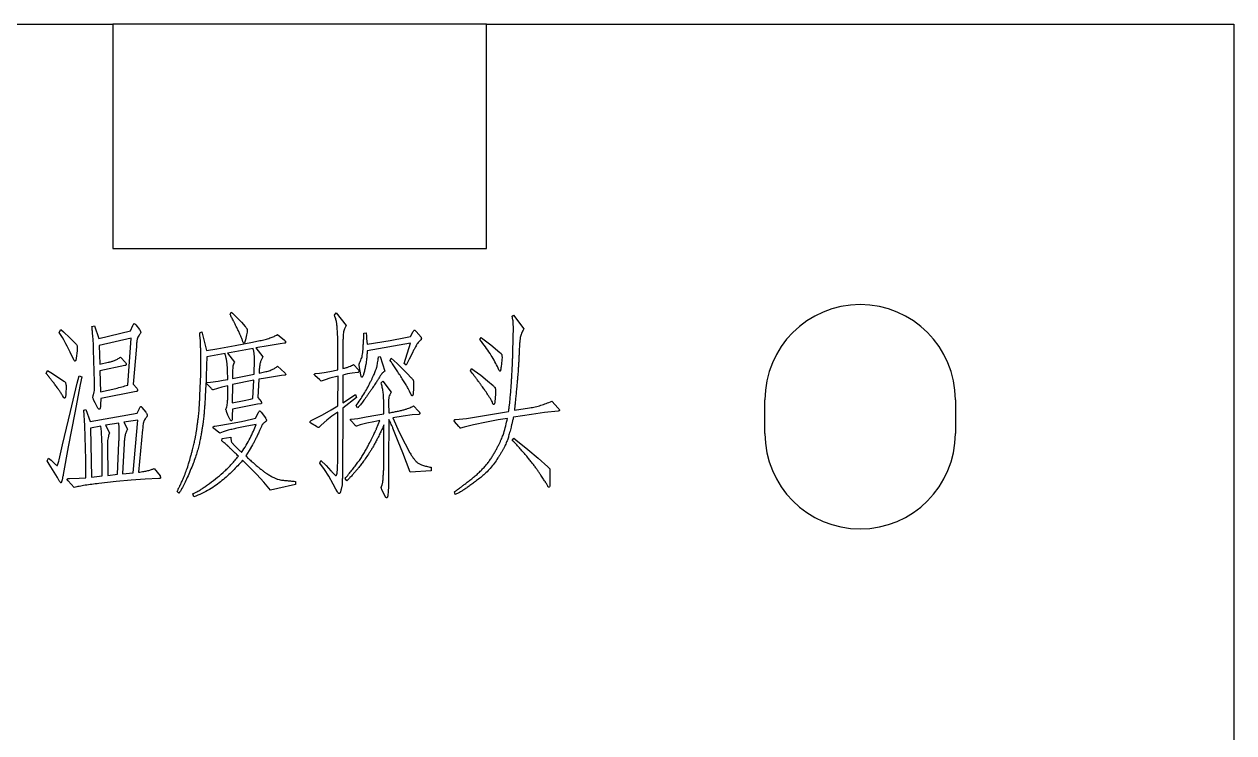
# Model space of a CAD drawing. Header units: millimetres. Extents: x 472 to 883, y 177 to 274.
# Drawn here: x 850.98 to 883.35, y 228.21 to 247.17 of the extents above; entities that cross this region are included whole.
import ezdxf

# ---------------------------------------------------------------- set-up
doc = ezdxf.new("R2010")
doc.units = ezdxf.units.MM

msp = doc.modelspace()

# ---------------------------------------------------------------- linework, layer by layer
at = {"color": 7, "linetype": 'Continuous', "lineweight": 25}
for p, q in [((835.532, 247.169), (853.35, 247.169)), ((853.35, 247.169), (853.35, 241.169)), ((863.35, 247.169), (853.35, 247.169)), ((863.35, 241.169), (863.35, 247.169)), ((863.35, 247.169), (883.35, 247.169)), ((883.35, 247.169), (883.35, 189.169)), ((853.35, 241.169), (863.35, 241.169)), ((856.49, 239.415), (856.516, 239.47)), ((856.516, 239.47), (856.551, 239.44)), ((856.551, 239.44), (856.662, 239.329)), ((856.662, 239.329), (856.792, 239.203)), ((859.283, 239.384), (859.327, 239.445)), ((859.327, 239.445), (859.594, 239.107)), ((864.038, 239.359), (864.073, 239.389)), ((864.058, 239.263), (864.038, 239.359)), ((864.073, 239.389), (864.349, 239.017)), ((851.916, 238.926), (851.957, 239.002)), ((851.972, 238.84), (851.916, 238.926)), ((851.957, 239.002), (852.032, 238.937)), ((852.032, 238.937), (852.204, 238.78)), ((852.793, 239.082), (852.858, 239.102)), ((852.858, 239.102), (852.978, 238.765)), ((852.978, 238.765), (853.824, 238.966)), ((853.824, 238.966), (853.89, 239.113)), ((853.965, 239.128), (854.061, 239.002)), ((855.675, 238.916), (855.736, 238.937)), ((855.68, 238.84), (855.675, 238.916)), ((855.736, 238.937), (855.861, 238.438)), ((856.792, 239.203), (856.893, 239.087)), ((856.944, 238.931), (856.924, 238.856)), ((860.072, 238.906), (860.128, 238.911)), ((861.316, 238.811), (861.386, 238.946)), ((861.467, 238.952), (861.598, 238.796)), ((852.204, 238.78), (852.344, 238.635)), ((853.844, 238.77), (852.984, 238.579)), ((853.749, 237.517), (853.844, 238.77)), ((855.695, 238.705), (855.68, 238.84)), ((856.622, 238.579), (857.085, 238.664)), ((856.833, 238.67), (856.818, 238.715)), ((856.904, 238.73), (856.883, 238.67)), ((856.924, 238.856), (856.904, 238.73)), ((857.085, 238.664), (857.286, 238.705)), ((857.825, 238.619), (857.508, 238.564)), ((857.754, 238.866), (857.945, 238.715)), ((857.945, 238.635), (857.825, 238.619)), ((859.373, 237.925), (859.373, 238.635)), ((860.143, 238.765), (860.153, 238.609)), ((860.153, 238.609), (860.777, 238.705)), ((861.321, 238.635), (860.158, 238.433)), ((860.777, 238.705), (861.185, 238.785)), ((861.15, 238.091), (861.321, 238.635)), ((861.185, 238.785), (861.316, 238.811)), ((863.176, 238.735), (863.207, 238.79)), ((863.217, 238.679), (863.176, 238.735)), ((863.207, 238.79), (863.252, 238.755)), ((863.252, 238.755), (863.469, 238.594)), ((863.469, 238.594), (863.71, 238.388)), ((864.058, 238.377), (864.068, 238.78)), ((852.274, 238.262), (852.213, 238.393)), ((852.304, 238.196), (852.274, 238.262)), ((852.394, 238.433), (852.37, 238.232)), ((852.863, 237.602), (852.837, 238.463)), ((852.984, 238.579), (852.999, 238.075)), ((853.558, 238.262), (853.694, 238.116)), ((853.981, 238.549), (853.895, 237.542)), ((855.861, 238.438), (856.138, 238.483)), ((856.355, 238.357), (855.866, 238.272)), ((856.138, 238.483), (856.622, 238.579)), ((857.105, 238.498), (856.42, 238.373)), ((856.42, 238.373), (856.606, 238.126)), ((857.508, 238.564), (857.175, 238.509)), ((857.175, 238.509), (857.361, 238.272)), ((859.509, 238.494), (859.509, 237.96)), ((860.46, 238.272), (860.506, 238.282)), ((860.506, 238.282), (860.626, 237.89)), ((861.366, 238.382), (861.281, 238.212)), ((863.766, 238.272), (863.74, 238)), ((852.999, 238.075), (853.23, 238.126)), ((853.673, 238.04), (853.004, 237.894)), ((857.135, 237.945), (857.14, 238.06)), ((857.14, 238.06), (857.14, 238.206)), ((857.27, 237.945), (857.266, 237.834)), ((857.759, 238.025), (857.955, 237.844)), ((859.79, 238.066), (859.927, 237.925)), ((859.987, 237.793), (859.952, 237.99)), ((860.773, 238.171), (860.797, 238.232)), ((860.797, 238.232), (860.878, 238.166)), ((860.878, 238.166), (860.958, 238.095)), ((860.958, 238.095), (861.115, 237.939)), ((861.115, 237.939), (861.236, 237.813)), ((861.205, 238.045), (861.15, 238.091)), ((861.281, 238.212), (861.205, 238.045)), ((862.92, 237.899), (862.945, 237.96)), ((862.945, 237.96), (863.02, 237.91)), ((863.685, 237.925), (863.665, 237.97)), ((851.569, 237.829), (851.605, 237.904)), ((851.64, 237.743), (851.569, 237.829)), ((851.605, 237.904), (851.69, 237.849)), ((851.69, 237.849), (851.901, 237.723)), ((851.901, 237.723), (852.042, 237.623)), ((852.394, 237.567), (852.45, 237.763)), ((852.45, 237.763), (852.52, 237.733)), ((852.52, 237.733), (852.48, 237.527)), ((853.004, 237.894), (853.019, 237.335)), ((855.68, 237.23), (855.7, 237.632)), ((855.967, 237.597), (856.168, 237.623)), ((856.168, 237.623), (856.304, 237.648)), ((856.304, 237.648), (856.425, 237.668)), ((856.425, 237.668), (856.42, 237.914)), ((856.556, 237.879), (856.551, 237.693)), ((856.551, 237.693), (857.129, 237.809)), ((857.125, 237.643), (856.551, 237.527)), ((857.1, 237.154), (857.125, 237.643)), ((857.256, 237.673), (857.23, 237.185)), ((857.387, 237.693), (857.256, 237.673)), ((857.266, 237.834), (857.376, 237.859)), ((857.593, 237.728), (857.387, 237.693)), ((857.865, 237.773), (857.593, 237.728)), ((857.955, 237.784), (857.865, 237.773)), ((858.884, 237.663), (858.769, 237.763)), ((858.779, 237.824), (858.884, 237.834)), ((858.884, 237.834), (859.005, 237.854)), ((858.93, 237.617), (858.884, 237.663)), ((859.031, 237.658), (858.93, 237.617)), ((859.005, 237.854), (859.162, 237.879)), ((859.162, 237.698), (859.031, 237.658)), ((859.162, 237.879), (859.373, 237.925)), ((859.378, 237.753), (859.162, 237.698)), ((859.373, 236.963), (859.378, 237.753)), ((859.509, 237.784), (859.504, 237.039)), ((859.635, 237.813), (859.509, 237.784)), ((859.755, 237.834), (859.635, 237.813)), ((859.907, 237.854), (859.755, 237.834)), ((860.531, 237.572), (860.576, 237.623)), ((860.576, 237.623), (860.797, 237.326)), ((861.236, 237.813), (861.326, 237.723)), ((862.95, 237.859), (862.92, 237.899)), ((863.02, 237.91), (863.196, 237.778)), ((863.196, 237.778), (863.378, 237.632)), ((863.378, 237.632), (863.529, 237.502)), ((852.098, 237.482), (852.092, 237.28)), ((852.218, 236.812), (852.394, 237.567)), ((852.48, 237.527), (852.334, 236.772)), ((852.863, 237.451), (852.863, 237.602)), ((853.019, 237.335), (853.427, 237.426)), ((853.976, 237.346), (853.029, 237.159)), ((853.895, 237.542), (853.99, 237.431)), ((855.972, 237.441), (855.841, 237.572)), ((855.846, 237.582), (855.967, 237.597)), ((856.148, 237.426), (856.032, 237.386)), ((856.269, 237.461), (856.148, 237.426)), ((856.425, 237.496), (856.269, 237.461)), ((856.425, 237.205), (856.425, 237.496)), ((856.551, 237.527), (856.546, 237.039)), ((861.326, 237.27), (861.291, 237.35)), ((861.397, 237.416), (861.392, 237.3)), ((861.397, 237.562), (861.397, 237.416)), ((863.59, 237.33), (863.579, 237.124)), ((863.992, 237.24), (864.018, 237.597)), ((852.028, 237.194), (852.007, 237.235)), ((852.878, 237.039), (852.837, 237.119)), ((852.934, 236.933), (852.878, 237.039)), ((853.029, 237.159), (853.024, 236.983)), ((856.546, 237.039), (856.868, 237.099)), ((857.226, 237.004), (856.551, 236.872)), ((856.868, 237.099), (857.039, 237.139)), ((857.039, 237.139), (857.1, 237.154)), ((857.311, 237.018), (857.226, 237.004)), ((857.23, 237.185), (857.316, 237.079)), ((859.197, 236.857), (859.373, 236.963)), ((859.504, 237.039), (859.846, 237.26)), ((859.871, 237.185), (859.504, 236.898)), ((859.846, 237.26), (859.871, 237.185)), ((859.902, 236.903), (859.861, 236.968)), ((860.606, 236.746), (860.601, 237.013)), ((860.732, 237.033), (860.737, 236.772)), ((863.524, 237.018), (863.499, 237.074)), ((865.095, 237.084), (865.271, 236.898)), ((870.8, 236.219), (870.8, 237.119)), ((875.9, 237.119), (875.9, 236.219)), ((852.007, 235.916), (852.218, 236.812)), ((852.334, 236.772), (852.158, 235.865)), ((852.571, 236.847), (852.626, 236.867)), ((852.601, 236.434), (852.571, 236.847)), ((852.626, 236.867), (852.747, 236.545)), ((852.747, 236.545), (854.001, 236.766)), ((854.001, 236.766), (854.061, 236.892)), ((854.131, 236.918), (854.237, 236.787)), ((856.43, 236.711), (856.395, 236.812)), ((856.475, 236.621), (856.43, 236.711)), ((856.551, 236.872), (856.546, 236.701)), ((856.546, 236.701), (856.546, 236.621)), ((857.17, 236.631), (857.25, 236.782)), ((857.316, 236.792), (857.432, 236.641)), ((858.799, 236.636), (858.96, 236.722)), ((858.96, 236.722), (859.197, 236.857)), ((859.212, 236.686), (859.081, 236.575)), ((859.373, 236.792), (859.212, 236.686)), ((859.368, 235.503), (859.373, 236.792)), ((859.504, 236.898), (859.499, 235.252)), ((859.911, 236.625), (860.128, 236.666)), ((860.128, 236.666), (860.39, 236.711)), ((860.39, 236.711), (860.606, 236.746)), ((861.125, 236.681), (860.843, 236.636)), ((861.361, 236.716), (861.125, 236.681)), ((861.542, 236.731), (861.361, 236.716)), ((861.397, 236.958), (861.527, 236.822)), ((862.819, 236.625), (863.192, 236.681)), ((863.192, 236.681), (863.942, 236.807)), ((864.551, 236.731), (864.073, 236.661)), ((864.098, 236.842), (864.505, 236.907)), ((864.904, 236.782), (864.551, 236.731)), ((865.271, 236.822), (864.904, 236.782)), ((852.626, 235.528), (852.601, 236.434)), ((853.029, 236.414), (852.752, 236.359)), ((852.752, 236.359), (852.782, 235.055)), ((853.049, 236.273), (853.029, 236.414)), ((853.512, 236.495), (853.155, 236.44)), ((853.155, 236.44), (853.26, 236.238)), ((853.522, 236.379), (853.512, 236.495)), ((854.021, 236.581), (853.648, 236.52)), ((853.648, 236.52), (853.739, 236.339)), ((853.895, 235.166), (854.021, 236.581)), ((854.146, 236.329), (854.041, 235.186)), ((856.179, 236.258), (856.053, 236.354)), ((856.082, 236.42), (856.188, 236.434)), ((856.188, 236.434), (856.445, 236.48)), ((856.445, 236.48), (856.792, 236.545)), ((856.933, 236.414), (856.672, 236.359)), ((856.792, 236.545), (857.059, 236.601)), ((857.185, 236.464), (856.933, 236.414)), ((857.059, 236.601), (857.17, 236.631)), ((858.804, 236.409), (858.653, 236.495)), ((858.658, 236.565), (858.799, 236.636)), ((858.93, 236.444), (858.86, 236.379)), ((859.081, 236.575), (858.93, 236.444)), ((859.726, 236.605), (859.911, 236.625)), ((859.826, 236.455), (859.73, 236.555)), ((859.967, 236.449), (859.871, 236.414)), ((860.148, 236.495), (859.967, 236.449)), ((860.339, 236.535), (860.148, 236.495)), ((860.495, 236.565), (860.339, 236.535)), ((860.41, 236.354), (860.495, 236.565)), ((860.606, 235.453), (860.606, 236.449)), ((860.737, 236.596), (860.732, 235.437)), ((860.843, 236.636), (861.014, 236.258)), ((860.989, 236.006), (860.848, 236.364)), ((862.608, 236.409), (862.497, 236.54)), ((862.522, 236.596), (862.819, 236.625)), ((862.749, 236.389), (862.658, 236.359)), ((863.006, 236.455), (862.749, 236.389)), ((863.348, 236.525), (863.006, 236.455)), ((863.665, 236.585), (863.348, 236.525)), ((863.912, 236.625), (863.665, 236.585)), ((856.214, 236.228), (856.179, 236.258)), ((856.299, 236.263), (856.214, 236.228)), ((856.269, 236.021), (856.279, 236.087)), ((856.279, 236.087), (856.51, 236.122)), ((856.41, 236.299), (856.299, 236.263)), ((861.11, 235.704), (860.989, 236.006)), ((861.014, 236.258), (861.17, 235.941)), ((864.042, 236.037), (864.078, 236.097)), ((864.082, 235.997), (864.042, 236.037)), ((864.078, 236.097), (864.138, 236.052)), ((864.138, 236.052), (864.461, 235.79)), ((851.911, 235.518), (852.007, 235.916)), ((852.158, 235.865), (852.022, 235.12)), ((853.064, 235.085), (853.064, 235.926)), ((853.21, 235.906), (853.216, 235.1)), ((853.472, 235.131), (853.512, 235.971)), ((853.653, 235.956), (853.613, 235.146)), ((856.999, 235.77), (856.908, 235.619)), ((857.089, 235.921), (856.999, 235.77)), ((861.306, 235.186), (861.11, 235.704)), ((861.17, 235.941), (861.281, 235.739)), ((864.461, 235.79), (864.732, 235.563)), ((851.589, 235.493), (851.629, 235.563)), ((851.645, 235.397), (851.589, 235.493)), ((851.629, 235.563), (851.7, 235.503)), ((851.866, 235.04), (851.645, 235.397)), ((851.7, 235.503), (851.81, 235.402)), ((852.632, 235.035), (852.626, 235.528)), ((856.994, 235.337), (856.823, 235.503)), ((858.89, 235.428), (858.92, 235.498)), ((859.016, 235.256), (858.89, 235.428)), ((858.92, 235.498), (859.056, 235.362)), ((859.056, 235.362), (859.186, 235.226)), ((859.363, 235.296), (859.368, 235.503)), ((860.601, 235.252), (860.606, 235.453)), ((860.732, 235.437), (860.727, 235.04)), ((864.732, 235.563), (864.989, 235.332)), ((852.193, 235.02), (852.45, 235.025)), ((852.45, 235.025), (852.632, 235.035)), ((852.782, 235.055), (853.064, 235.085)), ((853.216, 235.1), (853.472, 235.131)), ((853.613, 235.146), (853.895, 235.166)), ((854.454, 235.287), (854.615, 235.085)), ((857.206, 235.12), (856.994, 235.337)), ((857.391, 234.919), (857.206, 235.12)), ((859.131, 235.08), (859.016, 235.256)), ((859.247, 234.869), (859.131, 235.08)), ((859.499, 235.252), (859.494, 235.05)), ((859.609, 234.95), (859.564, 235.02)), ((860.727, 235.04), (860.727, 234.818)), ((861.87, 235.221), (861.306, 235.186)), ((861.87, 235.317), (861.87, 235.221)), ((865.049, 235.155), (865.049, 234.904)), ((852.314, 234.778), (852.153, 234.95)), ((853.442, 234.934), (852.978, 234.884)), ((853.84, 234.97), (853.442, 234.934)), ((854.217, 235), (853.84, 234.97)), ((854.585, 235.015), (854.217, 235)), ((857.568, 234.708), (857.391, 234.919)), ((857.769, 234.753), (857.568, 234.708)), ((858.237, 234.859), (857.769, 234.753)), ((858.237, 234.939), (858.237, 234.859)), ((859.318, 234.728), (859.247, 234.869)), ((859.363, 234.657), (859.318, 234.728)), ((859.484, 234.849), (859.459, 234.728)), ((860.596, 234.627), (860.551, 234.723)), ((860.727, 234.818), (860.717, 234.648)), ((864.989, 234.813), (864.954, 234.879)), ((855.121, 234.622), (855.076, 234.672)), ((855.519, 234.522), (855.494, 234.607)), ((860.636, 234.547), (860.596, 234.627)), ((860.717, 234.648), (860.712, 234.577)), ((862.492, 234.662), (862.512, 234.672)), ((862.512, 234.592), (862.492, 234.662)), ((862.548, 234.607), (862.512, 234.592))]:
    msp.add_line(p, q, dxfattribs=at)
for centre, start, end in [((873.35, 237.119), 0, 180), ((873.35, 236.219), 180, 0)]:
    msp.add_arc(centre, 2.55, start, end, dxfattribs=at)
for points, knots in [([(856.818, 238.715), (856.812, 238.731), (856.799, 238.768), (856.773, 238.83), (856.74, 238.906), (856.699, 238.992), (856.657, 239.079), (856.618, 239.159), (856.585, 239.226), (856.555, 239.28), (856.531, 239.325), (856.513, 239.361), (856.499, 239.39), (856.493, 239.407), (856.49, 239.415)], [0, 0, 0, 0, 0.065613, 0.15215, 0.259711, 0.38963, 0.521246, 0.635158, 0.732674, 0.811676, 0.875978, 0.929912, 0.970076, 1, 1, 1, 1]), ([(859.373, 238.635), (859.373, 238.684), (859.372, 238.782), (859.365, 238.905), (859.357, 239), (859.353, 239.064), (859.348, 239.12), (859.343, 239.17), (859.335, 239.219), (859.323, 239.27), (859.305, 239.326), (859.29, 239.364), (859.283, 239.384)], [0, 0, 0, 0, 0.193489, 0.390198, 0.484726, 0.569389, 0.643363, 0.70659, 0.769235, 0.837839, 0.915172, 1, 1, 1, 1]), ([(864.068, 239.128), (864.067, 239.143), (864.066, 239.171), (864.062, 239.209), (864.061, 239.239), (864.059, 239.256), (864.058, 239.263)], [0, 0, 0, 0, 0.34013, 0.620446, 0.840245, 1, 1, 1, 1]), ([(852.837, 238.463), (852.837, 238.481), (852.836, 238.519), (852.833, 238.579), (852.829, 238.647), (852.824, 238.721), (852.818, 238.802), (852.81, 238.889), (852.802, 238.983), (852.796, 239.048), (852.793, 239.082)], [0, 0, 0, 0, 0.086537, 0.183973, 0.292269, 0.412708, 0.542819, 0.6839, 0.837055, 1, 1, 1, 1]), ([(853.89, 239.113), (853.893, 239.12), (853.898, 239.133), (853.907, 239.148), (853.914, 239.158), (853.927, 239.162), (853.945, 239.147), (853.957, 239.135), (853.965, 239.128)], [0, 0, 0, 0, 0.20778, 0.365912, 0.463106, 0.52513, 0.69474, 1, 1, 1, 1]), ([(854.061, 239.002), (854.067, 238.992), (854.077, 238.976), (854.091, 238.955), (854.097, 238.939), (854.1, 238.926), (854.094, 238.914), (854.086, 238.899), (854.073, 238.879), (854.049, 238.846), (854.021, 238.801), (854.004, 238.749), (853.997, 238.703), (853.99, 238.659), (853.986, 238.607), (853.982, 238.569), (853.981, 238.549)], [0, 0, 0, 0, 0.066581, 0.117955, 0.152298, 0.173911, 0.195198, 0.231428, 0.280189, 0.343792, 0.478774, 0.605878, 0.677234, 0.766713, 0.874226, 1, 1, 1, 1]), ([(856.893, 239.087), (856.9, 239.079), (856.912, 239.063), (856.928, 239.04), (856.94, 239.022), (856.948, 239), (856.95, 238.969), (856.946, 238.945), (856.944, 238.931)], [0, 0, 0, 0, 0.191293, 0.349765, 0.475933, 0.573181, 0.760067, 1, 1, 1, 1]), ([(859.594, 239.107), (859.583, 239.085), (859.563, 239.047), (859.538, 238.994), (859.524, 238.94), (859.517, 238.895), (859.514, 238.857), (859.513, 238.827), (859.511, 238.791), (859.511, 238.746), (859.509, 238.694), (859.51, 238.634), (859.508, 238.566), (859.508, 238.519), (859.509, 238.494)], [0, 0, 0, 0, 0.118234, 0.2037, 0.282519, 0.384462, 0.418924, 0.465221, 0.523361, 0.594504, 0.677526, 0.772369, 0.88026, 1, 1, 1, 1]), ([(859.952, 237.99), (859.949, 238.001), (859.945, 238.021), (859.942, 238.046), (859.939, 238.063), (859.938, 238.076), (859.945, 238.09), (859.955, 238.112), (859.971, 238.145), (859.991, 238.189), (860.014, 238.244), (860.029, 238.311), (860.041, 238.387), (860.048, 238.474), (860.052, 238.57), (860.06, 238.674), (860.065, 238.788), (860.07, 238.866), (860.072, 238.906)], [0, 0, 0, 0, 0.036564, 0.063945, 0.082426, 0.091987, 0.104859, 0.13018, 0.169746, 0.222501, 0.285827, 0.358872, 0.441135, 0.533902, 0.636834, 0.749406, 0.869885, 1, 1, 1, 1]), ([(860.128, 238.911), (860.131, 238.892), (860.135, 238.859), (860.139, 238.816), (860.142, 238.786), (860.143, 238.771), (860.143, 238.765)], [0, 0, 0, 0, 0.388358, 0.679203, 0.888245, 1, 1, 1, 1]), ([(861.386, 238.946), (861.393, 238.956), (861.403, 238.969), (861.415, 238.991), (861.427, 238.987), (861.437, 238.98), (861.451, 238.967), (861.461, 238.957), (861.467, 238.952)], [0, 0, 0, 0, 0.3213026, 0.4677363, 0.5211017, 0.6198851, 0.7848769, 1, 1, 1, 1]), ([(864.068, 238.78), (864.068, 238.8), (864.067, 238.837), (864.068, 238.888), (864.069, 238.933), (864.07, 238.983), (864.071, 239.048), (864.069, 239.099), (864.068, 239.128)], [0, 0, 0, 0, 0.1694909, 0.319688, 0.4462879, 0.5514371, 0.7574118, 1, 1, 1, 1]), ([(864.349, 239.017), (864.338, 238.997), (864.315, 238.96), (864.288, 238.902), (864.268, 238.846), (864.252, 238.775), (864.242, 238.689), (864.234, 238.603), (864.231, 238.524), (864.227, 238.446), (864.222, 238.347), (864.216, 238.233), (864.211, 238.115), (864.203, 238.006), (864.198, 237.91), (864.191, 237.822), (864.182, 237.73), (864.174, 237.623), (864.162, 237.495), (864.148, 237.352), (864.135, 237.206), (864.121, 237.071), (864.109, 236.951), (864.102, 236.877), (864.098, 236.842)], [0, 0, 0, 0, 0.031262, 0.060056, 0.086947, 0.112008, 0.159198, 0.204069, 0.230527, 0.266137, 0.311255, 0.365524, 0.421485, 0.471376, 0.514822, 0.552548, 0.591652, 0.640603, 0.699121, 0.767178, 0.836247, 0.898202, 0.952674, 1, 1, 1, 1]), ([(852.213, 238.393), (852.175, 238.468), (852.098, 238.619), (852.014, 238.766), (851.972, 238.84)], [0, 0, 0, 0, 0.493834, 1, 1, 1, 1]), ([(852.344, 238.635), (852.355, 238.623), (852.374, 238.603), (852.391, 238.572), (852.399, 238.543), (852.399, 238.514), (852.399, 238.476), (852.396, 238.449), (852.394, 238.433)], [0, 0, 0, 0, 0.211452, 0.386186, 0.481751, 0.615547, 0.786889, 1, 1, 1, 1]), ([(855.7, 237.632), (855.701, 237.698), (855.705, 237.833), (855.706, 238.002), (855.709, 238.132), (855.708, 238.216), (855.709, 238.284), (855.707, 238.357), (855.704, 238.442), (855.701, 238.527), (855.697, 238.595), (855.697, 238.639), (855.695, 238.675), (855.695, 238.696), (855.695, 238.705)], [0, 0, 0, 0, 0.184274, 0.378254, 0.470726, 0.549283, 0.612546, 0.661925, 0.751648, 0.851844, 0.900552, 0.941574, 0.974973, 1, 1, 1, 1]), ([(856.883, 238.67), (856.881, 238.663), (856.878, 238.65), (856.861, 238.638), (856.84, 238.647), (856.835, 238.661), (856.833, 238.67)], [0, 0, 0, 0, 0.261334, 0.477241, 0.685264, 1, 1, 1, 1]), ([(857.286, 238.705), (857.334, 238.715), (857.425, 238.734), (857.552, 238.773), (857.661, 238.813), (857.724, 238.849), (857.754, 238.866)], [0, 0, 0, 0, 0.2971, 0.562045, 0.795882, 1, 1, 1, 1]), ([(857.945, 238.715), (857.953, 238.706), (857.968, 238.69), (857.976, 238.662), (857.967, 238.637), (857.953, 238.635), (857.945, 238.635)], [0, 0, 0, 0, 0.347159, 0.610585, 0.805686, 1, 1, 1, 1]), ([(861.588, 238.72), (861.572, 238.706), (861.54, 238.678), (861.505, 238.633), (861.477, 238.586), (861.447, 238.534), (861.409, 238.464), (861.382, 238.412), (861.366, 238.382)], [0, 0, 0, 0, 0.155878, 0.312726, 0.414124, 0.562149, 0.756888, 1, 1, 1, 1]), ([(861.598, 238.796), (861.601, 238.788), (861.606, 238.776), (861.612, 238.758), (861.606, 238.737), (861.595, 238.726), (861.588, 238.72)], [0, 0, 0, 0, 0.2798523, 0.4689164, 0.6579804, 1, 1, 1, 1]), ([(863.665, 237.97), (863.637, 238.026), (863.578, 238.143), (863.473, 238.316), (863.353, 238.497), (863.263, 238.617), (863.217, 238.679)], [0, 0, 0, 0, 0.223859, 0.46463, 0.722574, 1, 1, 1, 1]), ([(853.23, 238.126), (853.258, 238.132), (853.313, 238.144), (853.394, 238.175), (853.478, 238.212), (853.531, 238.245), (853.558, 238.262)], [0, 0, 0, 0, 0.232391, 0.477253, 0.730903, 1, 1, 1, 1]), ([(855.866, 238.272), (855.864, 238.21), (855.859, 238.09), (855.853, 237.913), (855.849, 237.745), (855.847, 237.636), (855.846, 237.582)], [0, 0, 0, 0, 0.2681642, 0.5244112, 0.7676317, 1, 1, 1, 1]), ([(856.42, 237.914), (856.42, 237.941), (856.419, 237.995), (856.411, 238.064), (856.406, 238.117), (856.401, 238.152), (856.397, 238.181), (856.392, 238.207), (856.386, 238.234), (856.379, 238.268), (856.367, 238.309), (856.359, 238.34), (856.355, 238.357)], [0, 0, 0, 0, 0.176015, 0.366118, 0.457951, 0.536598, 0.602094, 0.654504, 0.710498, 0.787014, 0.883242, 1, 1, 1, 1]), ([(857.14, 238.206), (857.14, 238.223), (857.14, 238.254), (857.138, 238.296), (857.137, 238.328), (857.135, 238.355), (857.13, 238.381), (857.125, 238.413), (857.115, 238.453), (857.109, 238.482), (857.105, 238.498)], [0, 0, 0, 0, 0.171973, 0.313688, 0.422553, 0.503837, 0.583249, 0.693863, 0.831294, 1, 1, 1, 1]), ([(857.361, 238.272), (857.349, 238.25), (857.323, 238.204), (857.297, 238.125), (857.278, 238.039), (857.273, 237.977), (857.27, 237.945)], [0, 0, 0, 0, 0.223509, 0.460545, 0.718335, 1, 1, 1, 1]), ([(859.861, 236.968), (859.897, 237.018), (859.969, 237.118), (860.068, 237.274), (860.159, 237.431), (860.228, 237.563), (860.277, 237.666), (860.311, 237.735), (860.339, 237.798), (860.364, 237.852), (860.383, 237.9), (860.399, 237.939), (860.41, 237.972), (860.419, 238.008), (860.427, 238.053), (860.438, 238.115), (860.449, 238.189), (860.456, 238.243), (860.46, 238.272)], [0, 0, 0, 0, 0.1279494, 0.2547473, 0.3799248, 0.5037378, 0.5625408, 0.6156022, 0.6624852, 0.7040984, 0.7391016, 0.7688587, 0.792084, 0.8101474, 0.8446955, 0.8879255, 0.939351, 1, 1, 1, 1]), ([(860.158, 238.433), (860.156, 238.4), (860.151, 238.329), (860.145, 238.234), (860.134, 238.145), (860.121, 238.063), (860.1, 237.967), (860.08, 237.88), (860.062, 237.813), (860.05, 237.772), (860.037, 237.746), (860.027, 237.728), (860.012, 237.723), (860.001, 237.739), (859.995, 237.762), (859.99, 237.782), (859.987, 237.793)], [0, 0, 0, 0, 0.123003, 0.266453, 0.351948, 0.454798, 0.576408, 0.716738, 0.783666, 0.835024, 0.872596, 0.894933, 0.908144, 0.925108, 0.95546, 1, 1, 1, 1]), ([(863.71, 238.388), (863.717, 238.381), (863.729, 238.37), (863.745, 238.353), (863.756, 238.339), (863.762, 238.321), (863.765, 238.299), (863.765, 238.282), (863.766, 238.272)], [0, 0, 0, 0, 0.208128, 0.373218, 0.508773, 0.608873, 0.788711, 1, 1, 1, 1]), ([(864.018, 237.597), (864.019, 237.622), (864.022, 237.669), (864.027, 237.737), (864.03, 237.799), (864.034, 237.855), (864.037, 237.904), (864.039, 237.948), (864.041, 237.986), (864.043, 238.031), (864.045, 238.091), (864.049, 238.172), (864.053, 238.27), (864.056, 238.34), (864.058, 238.377)], [0, 0, 0, 0, 0.094689, 0.181756, 0.261141, 0.332903, 0.396982, 0.452429, 0.501156, 0.542253, 0.626354, 0.730527, 0.855684, 1, 1, 1, 1]), ([(852.37, 238.232), (852.369, 238.223), (852.367, 238.207), (852.362, 238.185), (852.355, 238.17), (852.346, 238.16), (852.334, 238.158), (852.322, 238.165), (852.314, 238.179), (852.308, 238.19), (852.304, 238.196)], [0, 0, 0, 0, 0.198929, 0.356897, 0.479283, 0.568381, 0.640371, 0.726041, 0.843174, 1, 1, 1, 1]), ([(853.694, 238.116), (853.699, 238.108), (853.709, 238.094), (853.714, 238.069), (853.7, 238.045), (853.683, 238.042), (853.673, 238.04)], [0, 0, 0, 0, 0.274603, 0.51256, 0.717577, 1, 1, 1, 1]), ([(856.606, 238.126), (856.596, 238.108), (856.576, 238.075), (856.561, 238.018), (856.558, 237.953), (856.557, 237.906), (856.556, 237.879)], [0, 0, 0, 0, 0.237155, 0.448442, 0.685275, 1, 1, 1, 1]), ([(857.129, 237.809), (857.13, 237.835), (857.13, 237.881), (857.133, 237.926), (857.135, 237.945)], [0, 0, 0, 0, 0.581936, 1, 1, 1, 1]), ([(857.376, 237.859), (857.399, 237.864), (857.441, 237.874), (857.503, 237.891), (857.559, 237.909), (857.609, 237.929), (857.655, 237.951), (857.694, 237.974), (857.73, 237.998), (857.749, 238.016), (857.759, 238.025)], [0, 0, 0, 0, 0.161512, 0.311933, 0.451567, 0.580793, 0.698496, 0.808472, 0.907445, 1, 1, 1, 1]), ([(859.509, 237.96), (859.539, 237.967), (859.596, 237.981), (859.674, 238.006), (859.739, 238.033), (859.774, 238.055), (859.79, 238.066)], [0, 0, 0, 0, 0.313136, 0.582717, 0.811121, 1, 1, 1, 1]), ([(861.291, 237.35), (861.278, 237.376), (861.248, 237.434), (861.194, 237.525), (861.13, 237.631), (861.056, 237.747), (860.98, 237.865), (860.906, 237.976), (860.839, 238.078), (860.794, 238.141), (860.773, 238.171)], [0, 0, 0, 0, 0.0903062, 0.1993214, 0.3267519, 0.4730493, 0.6229414, 0.7602578, 0.8858651, 1, 1, 1, 1]), ([(863.74, 238), (863.739, 237.984), (863.736, 237.957), (863.73, 237.923), (863.725, 237.902), (863.715, 237.884), (863.692, 237.899), (863.688, 237.914), (863.685, 237.925)], [0, 0, 0, 0, 0.287031, 0.493994, 0.63149, 0.702223, 0.801533, 1, 1, 1, 1]), ([(852.007, 237.235), (851.989, 237.262), (851.955, 237.314), (851.906, 237.386), (851.864, 237.446), (851.816, 237.511), (851.765, 237.583), (851.712, 237.645), (851.676, 237.69), (851.657, 237.714), (851.644, 237.731), (851.641, 237.74), (851.64, 237.743)], [0, 0, 0, 0, 0.158365, 0.295991, 0.413568, 0.510445, 0.679251, 0.835357, 0.902099, 0.951971, 0.984568, 1, 1, 1, 1]), ([(852.042, 237.623), (852.053, 237.614), (852.071, 237.6), (852.09, 237.568), (852.097, 237.529), (852.098, 237.499), (852.098, 237.482)], [0, 0, 0, 0, 0.245573, 0.440885, 0.671658, 1, 1, 1, 1]), ([(857.955, 237.844), (857.962, 237.836), (857.973, 237.824), (857.987, 237.803), (857.975, 237.786), (857.963, 237.784), (857.955, 237.784)], [0, 0, 0, 0, 0.369058, 0.590775, 0.751673, 1, 1, 1, 1]), ([(858.769, 237.763), (858.761, 237.77), (858.749, 237.781), (858.737, 237.804), (858.755, 237.821), (858.77, 237.823), (858.779, 237.824)], [0, 0, 0, 0, 0.328395, 0.527503, 0.705937, 1, 1, 1, 1]), ([(860.626, 237.89), (860.612, 237.879), (860.586, 237.86), (860.557, 237.834), (860.538, 237.808), (860.519, 237.781), (860.496, 237.744), (860.474, 237.706), (860.452, 237.669), (860.431, 237.635), (860.404, 237.594), (860.374, 237.548), (860.339, 237.495), (860.299, 237.437), (860.256, 237.373), (860.209, 237.305), (860.162, 237.236), (860.115, 237.172), (860.073, 237.113), (860.032, 237.061), (859.996, 237.012), (859.962, 236.971), (859.931, 236.934), (859.911, 236.913), (859.902, 236.903)], [0, 0, 0, 0, 0.044183, 0.077667, 0.095392, 0.121992, 0.157696, 0.202038, 0.228995, 0.262512, 0.301567, 0.346678, 0.398354, 0.455586, 0.51854, 0.587899, 0.657259, 0.721602, 0.780724, 0.83486, 0.883779, 0.927762, 0.966073, 1, 1, 1, 1]), ([(859.927, 237.925), (859.931, 237.917), (859.938, 237.901), (859.939, 237.878), (859.928, 237.856), (859.914, 237.855), (859.907, 237.854)], [0, 0, 0, 0, 0.2926852, 0.5567499, 0.7676209, 1, 1, 1, 1]), ([(861.326, 237.723), (861.335, 237.714), (861.351, 237.698), (861.372, 237.676), (861.385, 237.658), (861.395, 237.638), (861.396, 237.606), (861.396, 237.579), (861.397, 237.562)], [0, 0, 0, 0, 0.207721, 0.370123, 0.488465, 0.564064, 0.726267, 1, 1, 1, 1]), ([(863.499, 237.074), (863.487, 237.095), (863.463, 237.139), (863.422, 237.206), (863.375, 237.278), (863.333, 237.342), (863.293, 237.397), (863.259, 237.446), (863.22, 237.5), (863.176, 237.561), (863.126, 237.627), (863.072, 237.699), (863.013, 237.777), (862.972, 237.831), (862.95, 237.859)], [0, 0, 0, 0, 0.074887, 0.157612, 0.246523, 0.342977, 0.397154, 0.459107, 0.529292, 0.607256, 0.69346, 0.78791, 0.88952, 1, 1, 1, 1]), ([(852.837, 237.119), (852.832, 237.132), (852.823, 237.155), (852.816, 237.184), (852.819, 237.208), (852.824, 237.23), (852.83, 237.259), (852.844, 237.306), (852.859, 237.371), (852.862, 237.424), (852.863, 237.451)], [0, 0, 0, 0, 0.1264463, 0.2156143, 0.2619353, 0.3312693, 0.4170192, 0.5262162, 0.7643904, 1, 1, 1, 1]), ([(853.427, 237.426), (853.483, 237.441), (853.591, 237.469), (853.698, 237.501), (853.749, 237.517)], [0, 0, 0, 0, 0.5211594, 1, 1, 1, 1]), ([(853.99, 237.431), (853.998, 237.42), (854.01, 237.403), (854.018, 237.373), (854.003, 237.35), (853.985, 237.347), (853.976, 237.346)], [0, 0, 0, 0, 0.342548, 0.566866, 0.746102, 1, 1, 1, 1]), ([(855.841, 237.572), (855.839, 237.536), (855.836, 237.466), (855.831, 237.366), (855.826, 237.276), (855.823, 237.194), (855.818, 237.122), (855.815, 237.058), (855.811, 237.004), (855.807, 236.944), (855.802, 236.88), (855.797, 236.81), (855.791, 236.748), (855.786, 236.69), (855.779, 236.629), (855.77, 236.558), (855.759, 236.473), (855.745, 236.375), (855.728, 236.266), (855.706, 236.148), (855.68, 236.022), (855.65, 235.886), (855.611, 235.74), (855.559, 235.581), (855.497, 235.408), (855.424, 235.227), (855.348, 235.049), (855.271, 234.887), (855.198, 234.746), (855.145, 234.661), (855.121, 234.622)], [0, 0, 0, 0, 0.035463, 0.067765, 0.0974, 0.123873, 0.147695, 0.168353, 0.186106, 0.200937, 0.226245, 0.249114, 0.269345, 0.287137, 0.30592, 0.329152, 0.357049, 0.389645, 0.425744, 0.464718, 0.506591, 0.551382, 0.600346, 0.654593, 0.714457, 0.78001, 0.845, 0.903059, 0.954937, 1, 1, 1, 1]), ([(856.032, 237.386), (856.03, 237.387), (856.022, 237.391), (856.01, 237.402), (855.992, 237.419), (855.979, 237.433), (855.972, 237.441)], [0, 0, 0, 0, 0.1013556, 0.3010031, 0.6023551, 1, 1, 1, 1]), ([(860.601, 237.013), (860.601, 237.046), (860.601, 237.107), (860.597, 237.194), (860.593, 237.27), (860.581, 237.356), (860.564, 237.456), (860.542, 237.533), (860.531, 237.572)], [0, 0, 0, 0, 0.172831, 0.326009, 0.460892, 0.575275, 0.787203, 1, 1, 1, 1]), ([(860.797, 237.326), (860.785, 237.302), (860.762, 237.259), (860.741, 237.205), (860.734, 237.163), (860.731, 237.127), (860.731, 237.083), (860.732, 237.051), (860.732, 237.033)], [0, 0, 0, 0, 0.2677156, 0.4702075, 0.5670225, 0.6847117, 0.8313354, 1, 1, 1, 1]), ([(861.392, 237.3), (861.391, 237.291), (861.389, 237.275), (861.384, 237.255), (861.377, 237.24), (861.367, 237.232), (861.355, 237.231), (861.345, 237.239), (861.335, 237.252), (861.329, 237.263), (861.326, 237.27)], [0, 0, 0, 0, 0.20132, 0.355819, 0.474748, 0.557834, 0.630054, 0.722243, 0.836433, 1, 1, 1, 1]), ([(863.529, 237.502), (863.537, 237.495), (863.55, 237.483), (863.567, 237.465), (863.578, 237.451), (863.585, 237.438), (863.587, 237.422), (863.588, 237.4), (863.59, 237.368), (863.59, 237.344), (863.59, 237.33)], [0, 0, 0, 0, 0.158555, 0.284349, 0.37788, 0.438357, 0.508864, 0.625033, 0.787494, 1, 1, 1, 1]), ([(852.092, 237.28), (852.092, 237.267), (852.09, 237.242), (852.086, 237.21), (852.08, 237.187), (852.072, 237.172), (852.061, 237.165), (852.049, 237.168), (852.038, 237.179), (852.031, 237.189), (852.028, 237.194)], [0, 0, 0, 0, 0.2438917, 0.4315315, 0.5742967, 0.667594, 0.7328945, 0.7919009, 0.8796892, 1, 1, 1, 1]), ([(853.024, 236.983), (853.023, 236.968), (853.021, 236.942), (853.016, 236.908), (853.009, 236.885), (852.999, 236.869), (852.981, 236.868), (852.967, 236.882), (852.951, 236.903), (852.94, 236.922), (852.934, 236.933)], [0, 0, 0, 0, 0.210366, 0.369486, 0.484417, 0.5587, 0.614713, 0.700012, 0.824429, 1, 1, 1, 1]), ([(855.076, 234.672), (855.079, 234.68), (855.086, 234.696), (855.093, 234.716), (855.101, 234.731), (855.107, 234.747), (855.119, 234.769), (855.133, 234.797), (855.149, 234.832), (855.168, 234.874), (855.191, 234.922), (855.228, 234.997), (855.275, 235.105), (855.329, 235.252), (855.383, 235.418), (855.425, 235.568), (855.458, 235.69), (855.48, 235.777), (855.5, 235.855), (855.518, 235.926), (855.533, 235.989), (855.546, 236.045), (855.556, 236.092), (855.567, 236.147), (855.577, 236.215), (855.592, 236.301), (855.605, 236.397), (855.619, 236.5), (855.633, 236.601), (855.644, 236.695), (855.654, 236.777), (855.66, 236.853), (855.665, 236.93), (855.671, 237.017), (855.675, 237.119), (855.678, 237.191), (855.68, 237.23)], [0, 0, 0, 0, 0.0100926, 0.0195569, 0.0233343, 0.0297669, 0.0388334, 0.0510475, 0.0656581, 0.0827862, 0.1030615, 0.1258547, 0.1777976, 0.236684, 0.3023925, 0.3755628, 0.4125784, 0.4463124, 0.4768366, 0.5044239, 0.5290089, 0.5503861, 0.5688312, 0.5840164, 0.6134081, 0.6465027, 0.6831742, 0.7235484, 0.7636054, 0.7993308, 0.8304847, 0.8573263, 0.8849882, 0.9179881, 0.9563157, 1, 1, 1, 1]), ([(856.39, 236.903), (856.396, 236.924), (856.408, 236.965), (856.417, 237.019), (856.42, 237.064), (856.424, 237.105), (856.424, 237.153), (856.424, 237.187), (856.425, 237.205)], [0, 0, 0, 0, 0.217368, 0.420487, 0.530798, 0.665448, 0.821737, 1, 1, 1, 1]), ([(857.316, 237.079), (857.321, 237.071), (857.331, 237.059), (857.335, 237.038), (857.327, 237.02), (857.317, 237.019), (857.311, 237.018)], [0, 0, 0, 0, 0.347173, 0.607793, 0.79146, 1, 1, 1, 1]), ([(863.579, 237.124), (863.578, 237.108), (863.577, 237.079), (863.572, 237.042), (863.566, 237.016), (863.557, 237.001), (863.545, 236.996), (863.536, 236.999), (863.528, 237.007), (863.526, 237.014), (863.524, 237.018)], [0, 0, 0, 0, 0.28906, 0.509775, 0.660518, 0.751487, 0.812377, 0.862222, 0.917864, 1, 1, 1, 1]), ([(863.942, 236.807), (863.946, 236.836), (863.956, 236.893), (863.966, 236.966), (863.972, 237.029), (863.98, 237.088), (863.985, 237.16), (863.99, 237.212), (863.992, 237.24)], [0, 0, 0, 0, 0.205929, 0.397335, 0.503957, 0.641527, 0.806145, 1, 1, 1, 1]), ([(864.505, 236.907), (864.556, 236.916), (864.658, 236.933), (864.807, 236.973), (864.953, 237.021), (865.047, 237.063), (865.095, 237.084)], [0, 0, 0, 0, 0.250769, 0.500499, 0.749283, 1, 1, 1, 1]), ([(854.061, 236.892), (854.065, 236.899), (854.072, 236.911), (854.081, 236.927), (854.09, 236.936), (854.101, 236.942), (854.118, 236.936), (854.126, 236.925), (854.131, 236.918)], [0, 0, 0, 0, 0.227796, 0.40093, 0.524106, 0.598833, 0.748465, 1, 1, 1, 1]), ([(854.237, 236.787), (854.243, 236.778), (854.253, 236.763), (854.263, 236.741), (854.27, 236.722), (854.273, 236.706), (854.27, 236.691), (854.262, 236.674), (854.249, 236.654), (854.226, 236.626), (854.199, 236.59), (854.177, 236.549), (854.168, 236.508), (854.161, 236.463), (854.153, 236.401), (854.149, 236.354), (854.146, 236.329)], [0, 0, 0, 0, 0.06008, 0.109852, 0.148387, 0.178792, 0.206227, 0.243932, 0.290635, 0.349575, 0.464751, 0.563588, 0.624118, 0.71705, 0.842924, 1, 1, 1, 1]), ([(856.395, 236.812), (856.391, 236.822), (856.386, 236.836), (856.375, 236.856), (856.38, 236.879), (856.386, 236.893), (856.39, 236.903)], [0, 0, 0, 0, 0.326126, 0.499981, 0.679427, 1, 1, 1, 1]), ([(857.432, 236.641), (857.437, 236.633), (857.446, 236.62), (857.456, 236.6), (857.462, 236.584), (857.459, 236.568), (857.453, 236.555), (857.444, 236.541), (857.428, 236.53), (857.408, 236.514), (857.384, 236.495), (857.366, 236.478), (857.354, 236.462), (857.347, 236.448), (857.336, 236.429), (857.324, 236.404), (857.31, 236.374), (857.293, 236.339), (857.275, 236.298), (857.249, 236.237), (857.214, 236.161), (857.173, 236.074), (857.131, 235.995), (857.103, 235.945), (857.089, 235.921)], [0, 0, 0, 0, 0.032989, 0.059785, 0.079315, 0.093733, 0.11616, 0.131544, 0.151237, 0.18504, 0.224425, 0.262363, 0.274525, 0.294157, 0.319779, 0.352573, 0.392981, 0.439384, 0.493408, 0.553877, 0.677539, 0.793528, 0.900727, 1, 1, 1, 1]), ([(857.25, 236.782), (857.256, 236.792), (857.264, 236.806), (857.279, 236.829), (857.301, 236.814), (857.31, 236.801), (857.316, 236.792)], [0, 0, 0, 0, 0.347757, 0.513389, 0.667283, 1, 1, 1, 1]), ([(860.737, 236.772), (860.778, 236.779), (860.857, 236.794), (860.969, 236.816), (861.07, 236.838), (861.158, 236.863), (861.235, 236.885), (861.3, 236.908), (861.353, 236.931), (861.383, 236.95), (861.397, 236.958)], [0, 0, 0, 0, 0.1827501, 0.3482941, 0.4981928, 0.6305041, 0.7469093, 0.8468587, 0.931138, 1, 1, 1, 1]), ([(861.527, 236.822), (861.534, 236.815), (861.545, 236.803), (861.56, 236.785), (861.567, 236.768), (861.569, 236.752), (861.561, 236.735), (861.548, 236.733), (861.542, 236.731)], [0, 0, 0, 0, 0.246172, 0.435785, 0.58602, 0.693653, 0.852043, 1, 1, 1, 1]), ([(864.073, 236.661), (864.065, 236.629), (864.051, 236.568), (864.029, 236.479), (864.009, 236.396), (863.99, 236.319), (863.971, 236.249), (863.952, 236.184), (863.936, 236.126), (863.92, 236.072), (863.901, 236.02), (863.878, 235.965), (863.853, 235.907), (863.822, 235.845), (863.786, 235.781), (863.746, 235.712), (863.703, 235.64), (863.64, 235.541), (863.557, 235.42), (863.451, 235.288), (863.341, 235.17), (863.227, 235.07), (863.115, 234.983), (863.009, 234.901), (862.909, 234.827), (862.816, 234.762), (862.732, 234.707), (862.659, 234.663), (862.6, 234.63), (862.563, 234.614), (862.548, 234.607)], [0, 0, 0, 0, 0.036824, 0.07113, 0.103127, 0.132882, 0.16047, 0.185478, 0.208178, 0.22873, 0.248928, 0.271034, 0.29498, 0.320659, 0.348736, 0.378475, 0.40989, 0.443768, 0.510978, 0.574537, 0.634575, 0.691517, 0.745147, 0.795287, 0.841952, 0.885229, 0.92345, 0.95525, 0.98069, 1, 1, 1, 1]), ([(865.271, 236.898), (865.279, 236.888), (865.293, 236.872), (865.307, 236.846), (865.294, 236.824), (865.28, 236.823), (865.271, 236.822)], [0, 0, 0, 0, 0.374918, 0.605805, 0.759907, 1, 1, 1, 1]), ([(853.512, 235.971), (853.513, 235.986), (853.515, 236.018), (853.517, 236.071), (853.518, 236.131), (853.52, 236.197), (853.521, 236.259), (853.521, 236.311), (853.522, 236.35), (853.522, 236.371), (853.522, 236.379)], [0, 0, 0, 0, 0.107959, 0.237825, 0.385894, 0.55406, 0.716713, 0.844649, 0.939694, 1, 1, 1, 1]), ([(853.739, 236.339), (853.727, 236.312), (853.703, 236.257), (853.677, 236.165), (853.66, 236.064), (853.656, 235.993), (853.653, 235.956)], [0, 0, 0, 0, 0.221025, 0.460792, 0.719495, 1, 1, 1, 1]), ([(856.053, 236.354), (856.047, 236.358), (856.036, 236.365), (856.033, 236.384), (856.039, 236.397), (856.048, 236.408), (856.064, 236.414), (856.076, 236.418), (856.082, 236.42)], [0, 0, 0, 0, 0.189613, 0.386525, 0.499805, 0.631383, 0.797685, 1, 1, 1, 1]), ([(856.672, 236.359), (856.626, 236.351), (856.538, 236.334), (856.452, 236.31), (856.41, 236.299)], [0, 0, 0, 0, 0.515386, 1, 1, 1, 1]), ([(856.546, 236.621), (856.545, 236.609), (856.544, 236.588), (856.532, 236.562), (856.513, 236.561), (856.5, 236.573), (856.488, 236.593), (856.48, 236.611), (856.475, 236.621)], [0, 0, 0, 0, 0.25803, 0.4338875, 0.5056204, 0.6078356, 0.7736794, 1, 1, 1, 1]), ([(856.798, 235.715), (856.839, 235.778), (856.919, 235.902), (857.022, 236.092), (857.114, 236.278), (857.162, 236.403), (857.185, 236.464)], [0, 0, 0, 0, 0.267874, 0.523607, 0.767329, 1, 1, 1, 1]), ([(858.653, 236.495), (858.646, 236.499), (858.635, 236.507), (858.625, 236.528), (858.636, 236.55), (858.65, 236.559), (858.658, 236.565)], [0, 0, 0, 0, 0.263718, 0.455711, 0.673197, 1, 1, 1, 1]), ([(858.86, 236.379), (858.857, 236.379), (858.85, 236.379), (858.839, 236.386), (858.823, 236.395), (858.811, 236.404), (858.804, 236.409)], [0, 0, 0, 0, 0.115511, 0.317243, 0.602534, 1, 1, 1, 1]), ([(859.564, 235.02), (859.597, 235.056), (859.66, 235.127), (859.749, 235.235), (859.832, 235.343), (859.911, 235.449), (859.984, 235.553), (860.051, 235.658), (860.112, 235.762), (860.167, 235.863), (860.216, 235.959), (860.261, 236.045), (860.299, 236.122), (860.332, 236.188), (860.36, 236.244), (860.381, 236.29), (860.399, 236.325), (860.407, 236.345), (860.41, 236.354)], [0, 0, 0, 0, 0.091245, 0.179694, 0.265424, 0.348417, 0.42911, 0.50707, 0.582911, 0.656308, 0.725036, 0.786409, 0.840631, 0.886867, 0.926168, 0.958334, 0.982721, 1, 1, 1, 1]), ([(860.606, 236.449), (860.587, 236.408), (860.55, 236.327), (860.495, 236.21), (860.441, 236.101), (860.387, 236), (860.338, 235.905), (860.287, 235.818), (860.24, 235.739), (860.179, 235.647), (860.107, 235.544), (860.027, 235.433), (859.955, 235.339), (859.89, 235.259), (859.832, 235.193), (859.782, 235.134), (859.737, 235.086), (859.7, 235.045), (859.669, 235.011), (859.643, 234.986), (859.625, 234.965), (859.614, 234.954), (859.609, 234.95)], [0, 0, 0, 0, 0.075693, 0.147135, 0.214323, 0.277471, 0.336767, 0.391905, 0.44252, 0.489783, 0.574961, 0.650132, 0.71591, 0.771775, 0.820216, 0.862228, 0.898942, 0.929537, 0.954292, 0.974376, 0.989522, 1, 1, 1, 1]), ([(859.73, 236.555), (859.724, 236.562), (859.714, 236.572), (859.705, 236.588), (859.71, 236.604), (859.72, 236.605), (859.726, 236.605)], [0, 0, 0, 0, 0.382384, 0.614614, 0.774886, 1, 1, 1, 1]), ([(859.871, 236.414), (859.865, 236.418), (859.846, 236.427), (859.834, 236.444), (859.826, 236.455)], [0, 0, 0, 0, 0.350266, 1, 1, 1, 1]), ([(860.848, 236.364), (860.838, 236.387), (860.818, 236.431), (860.789, 236.493), (860.762, 236.546), (860.745, 236.58), (860.737, 236.596)], [0, 0, 0, 0, 0.295857, 0.561742, 0.795131, 1, 1, 1, 1]), ([(862.497, 236.54), (862.494, 236.543), (862.487, 236.55), (862.486, 236.568), (862.495, 236.591), (862.512, 236.594), (862.522, 236.596)], [0, 0, 0, 0, 0.148945, 0.379571, 0.64399, 1, 1, 1, 1]), ([(862.512, 234.672), (862.515, 234.674), (862.526, 234.681), (862.548, 234.697), (862.582, 234.722), (862.628, 234.757), (862.687, 234.801), (862.757, 234.856), (862.84, 234.919), (862.932, 234.99), (863.028, 235.067), (863.119, 235.147), (863.205, 235.23), (863.284, 235.313), (863.358, 235.399), (863.426, 235.486), (863.487, 235.575), (863.542, 235.665), (863.591, 235.753), (863.637, 235.836), (863.677, 235.915), (863.713, 235.987), (863.744, 236.055), (863.771, 236.117), (863.794, 236.174), (863.827, 236.276), (863.868, 236.425), (863.897, 236.559), (863.912, 236.625)], [0, 0, 0, 0, 0.004596, 0.015621, 0.032842, 0.056265, 0.08571, 0.121542, 0.163633, 0.211928, 0.262662, 0.311943, 0.359637, 0.406489, 0.451749, 0.496374, 0.539883, 0.582585, 0.6237, 0.662096, 0.697644, 0.730227, 0.760401, 0.787639, 0.812518, 0.834416, 0.917251, 1, 1, 1, 1]), ([(862.658, 236.359), (862.656, 236.36), (862.649, 236.363), (862.639, 236.374), (862.624, 236.389), (862.614, 236.402), (862.608, 236.409)], [0, 0, 0, 0, 0.103025, 0.302874, 0.606231, 1, 1, 1, 1]), ([(853.064, 235.926), (853.063, 235.936), (853.062, 235.959), (853.058, 235.999), (853.057, 236.052), (853.054, 236.112), (853.051, 236.17), (853.052, 236.218), (853.049, 236.251), (853.049, 236.267), (853.049, 236.273)], [0, 0, 0, 0, 0.083843, 0.199909, 0.352233, 0.536774, 0.716942, 0.856286, 0.948556, 1, 1, 1, 1]), ([(853.26, 236.238), (853.25, 236.208), (853.231, 236.152), (853.213, 236.071), (853.207, 235.99), (853.209, 235.935), (853.21, 235.906)], [0, 0, 0, 0, 0.28591, 0.517569, 0.738222, 1, 1, 1, 1]), ([(856.712, 235.614), (856.684, 235.641), (856.631, 235.692), (856.555, 235.765), (856.487, 235.829), (856.429, 235.885), (856.377, 235.931), (856.334, 235.969), (856.299, 235.998), (856.278, 236.014), (856.269, 236.021)], [0, 0, 0, 0, 0.194511, 0.368001, 0.523121, 0.657225, 0.772149, 0.867833, 0.943498, 1, 1, 1, 1]), ([(856.51, 236.122), (856.511, 236.109), (856.511, 236.085), (856.513, 236.051), (856.518, 236.024), (856.521, 236.003), (856.532, 235.986), (856.547, 235.967), (856.57, 235.942), (856.601, 235.91), (856.639, 235.87), (856.684, 235.824), (856.738, 235.772), (856.777, 235.735), (856.798, 235.715)], [0, 0, 0, 0, 0.076134, 0.139474, 0.193309, 0.234761, 0.261127, 0.308239, 0.374321, 0.459652, 0.565291, 0.69021, 0.834435, 1, 1, 1, 1]), ([(864.954, 234.879), (864.95, 234.885), (864.941, 234.9), (864.924, 234.927), (864.901, 234.961), (864.874, 235.004), (864.84, 235.054), (864.801, 235.111), (864.757, 235.176), (864.708, 235.249), (864.654, 235.328), (864.59, 235.41), (864.522, 235.498), (864.448, 235.59), (864.365, 235.685), (864.277, 235.786), (864.182, 235.89), (864.116, 235.961), (864.082, 235.997)], [0, 0, 0, 0, 0.015311, 0.037747, 0.066588, 0.102277, 0.144663, 0.193459, 0.248664, 0.310714, 0.378606, 0.45171, 0.53029, 0.613541, 0.702175, 0.795944, 0.895213, 1, 1, 1, 1]), ([(861.281, 235.739), (861.299, 235.707), (861.333, 235.647), (861.389, 235.567), (861.441, 235.502), (861.484, 235.457), (861.523, 235.429), (861.556, 235.409), (861.595, 235.392), (861.639, 235.375), (861.689, 235.358), (861.744, 235.343), (861.805, 235.329), (861.848, 235.321), (861.87, 235.317)], [0, 0, 0, 0, 0.145462, 0.272586, 0.3817, 0.473599, 0.518357, 0.568297, 0.62426, 0.686138, 0.754119, 0.829023, 0.911272, 1, 1, 1, 1]), ([(851.81, 235.402), (851.817, 235.396), (851.829, 235.386), (851.846, 235.373), (851.856, 235.366), (851.868, 235.36), (851.876, 235.38), (851.884, 235.406), (851.898, 235.457), (851.906, 235.495), (851.911, 235.518)], [0, 0, 0, 0, 0.1186154, 0.2035311, 0.2659826, 0.2964961, 0.3473521, 0.4795775, 0.699614, 1, 1, 1, 1]), ([(855.494, 234.607), (855.501, 234.611), (855.517, 234.621), (855.546, 234.635), (855.581, 234.655), (855.627, 234.677), (855.683, 234.71), (855.755, 234.754), (855.841, 234.815), (855.979, 234.911), (856.153, 235.044), (856.319, 235.188), (856.443, 235.309), (856.535, 235.405), (856.624, 235.507), (856.682, 235.578), (856.712, 235.614)], [0, 0, 0, 0, 0.015112, 0.035652, 0.060598, 0.091199, 0.130666, 0.183717, 0.250136, 0.329836, 0.499669, 0.662735, 0.743924, 0.827113, 0.912459, 1, 1, 1, 1]), ([(856.823, 235.503), (856.78, 235.455), (856.695, 235.359), (856.56, 235.22), (856.419, 235.087), (856.271, 234.957), (856.111, 234.833), (855.931, 234.72), (855.733, 234.613), (855.591, 234.553), (855.519, 234.522)], [0, 0, 0, 0, 0.116865, 0.234222, 0.351932, 0.470188, 0.591471, 0.71993, 0.85588, 1, 1, 1, 1]), ([(856.908, 235.619), (856.942, 235.588), (857.007, 235.528), (857.1, 235.444), (857.188, 235.369), (857.268, 235.302), (857.341, 235.242), (857.408, 235.192), (857.467, 235.15), (857.535, 235.107), (857.611, 235.066), (857.693, 235.025), (857.765, 234.996), (857.833, 234.98), (857.907, 234.972), (857.997, 234.961), (858.11, 234.95), (858.192, 234.943), (858.237, 234.939)], [0, 0, 0, 0, 0.0890514, 0.1709441, 0.2457315, 0.3137548, 0.3746617, 0.4285639, 0.4758141, 0.5160793, 0.5851648, 0.6442453, 0.6944784, 0.7357883, 0.7802008, 0.8391386, 0.9120797, 1, 1, 1, 1]), ([(852.022, 235.12), (852.019, 235.104), (852.013, 235.073), (852.004, 235.03), (851.996, 234.993), (851.989, 234.962), (851.981, 234.938), (851.976, 234.92), (851.97, 234.909), (851.963, 234.897), (851.944, 234.912), (851.929, 234.937), (851.898, 234.982), (851.878, 235.019), (851.866, 235.04)], [0, 0, 0, 0, 0.125425, 0.235859, 0.331316, 0.410004, 0.472515, 0.519685, 0.553039, 0.570229, 0.605261, 0.686214, 0.817065, 1, 1, 1, 1]), ([(852.153, 234.95), (852.148, 234.955), (852.14, 234.964), (852.131, 234.977), (852.127, 234.989), (852.13, 235), (852.138, 235.009), (852.152, 235.015), (852.171, 235.018), (852.185, 235.019), (852.193, 235.02)], [0, 0, 0, 0, 0.163817, 0.288758, 0.380705, 0.459725, 0.547774, 0.66444, 0.809639, 1, 1, 1, 1]), ([(854.041, 235.186), (854.086, 235.192), (854.17, 235.203), (854.284, 235.226), (854.378, 235.252), (854.43, 235.276), (854.454, 235.287)], [0, 0, 0, 0, 0.3197715, 0.5927661, 0.8190578, 1, 1, 1, 1]), ([(854.615, 235.085), (854.619, 235.077), (854.626, 235.062), (854.629, 235.041), (854.624, 235.026), (854.615, 235.019), (854.601, 235.015), (854.591, 235.015), (854.585, 235.015)], [0, 0, 0, 0, 0.259311, 0.491808, 0.592564, 0.695376, 0.825786, 1, 1, 1, 1]), ([(859.186, 235.226), (859.196, 235.216), (859.213, 235.195), (859.239, 235.169), (859.261, 235.146), (859.28, 235.127), (859.294, 235.112), (859.307, 235.103), (859.316, 235.096), (859.321, 235.095), (859.323, 235.095)], [0, 0, 0, 0, 0.224266, 0.417787, 0.586381, 0.724554, 0.832364, 0.916002, 0.972365, 1, 1, 1, 1]), ([(859.323, 235.095), (859.326, 235.097), (859.333, 235.1), (859.34, 235.113), (859.346, 235.13), (859.351, 235.153), (859.355, 235.18), (859.359, 235.214), (859.362, 235.253), (859.363, 235.281), (859.363, 235.296)], [0, 0, 0, 0, 0.046151, 0.109963, 0.197386, 0.306427, 0.439105, 0.599369, 0.787504, 1, 1, 1, 1]), ([(859.494, 235.05), (859.493, 235.033), (859.492, 234.996), (859.49, 234.948), (859.486, 234.908), (859.486, 234.883), (859.484, 234.864), (859.484, 234.853), (859.484, 234.849)], [0, 0, 0, 0, 0.251605, 0.562826, 0.714868, 0.84067, 0.933428, 1, 1, 1, 1]), ([(860.551, 234.723), (860.546, 234.734), (860.539, 234.751), (860.532, 234.772), (860.536, 234.786), (860.541, 234.8), (860.547, 234.819), (860.557, 234.843), (860.565, 234.874), (860.574, 234.912), (860.579, 234.958), (860.585, 235.031), (860.592, 235.13), (860.598, 235.21), (860.601, 235.252)], [0, 0, 0, 0, 0.067565, 0.104188, 0.121297, 0.147542, 0.184295, 0.231567, 0.290658, 0.362824, 0.449295, 0.549231, 0.769787, 1, 1, 1, 1]), ([(864.989, 235.332), (864.996, 235.325), (865.01, 235.313), (865.027, 235.296), (865.038, 235.28), (865.045, 235.266), (865.047, 235.249), (865.048, 235.226), (865.05, 235.194), (865.049, 235.169), (865.049, 235.155)], [0, 0, 0, 0, 0.154563, 0.279767, 0.371719, 0.437497, 0.509947, 0.63071, 0.792844, 1, 1, 1, 1]), ([(852.978, 234.884), (852.914, 234.876), (852.79, 234.862), (852.615, 234.837), (852.458, 234.809), (852.36, 234.788), (852.314, 234.778)], [0, 0, 0, 0, 0.290198, 0.554336, 0.790555, 1, 1, 1, 1]), ([(859.459, 234.728), (859.456, 234.714), (859.451, 234.689), (859.443, 234.656), (859.433, 234.633), (859.422, 234.616), (859.407, 234.611), (859.391, 234.619), (859.377, 234.635), (859.368, 234.649), (859.363, 234.657)], [0, 0, 0, 0, 0.216408, 0.389348, 0.518331, 0.607179, 0.674373, 0.747608, 0.854861, 1, 1, 1, 1]), ([(865.049, 234.904), (865.049, 234.888), (865.048, 234.861), (865.045, 234.825), (865.04, 234.8), (865.031, 234.785), (865.019, 234.781), (865.007, 234.786), (864.997, 234.797), (864.992, 234.807), (864.989, 234.813)], [0, 0, 0, 0, 0.264779, 0.467504, 0.606064, 0.690079, 0.747215, 0.809663, 0.886892, 1, 1, 1, 1]), ([(860.712, 234.577), (860.71, 234.566), (860.707, 234.546), (860.701, 234.521), (860.691, 234.505), (860.679, 234.497), (860.666, 234.5), (860.656, 234.51), (860.645, 234.526), (860.639, 234.539), (860.636, 234.547)], [0, 0, 0, 0, 0.212517, 0.376376, 0.489729, 0.566353, 0.639045, 0.726668, 0.84268, 1, 1, 1, 1])]:
    msp.add_open_spline(points, degree=3, knots=knots, dxfattribs=at)

doc.saveas('drawing.dxf')
